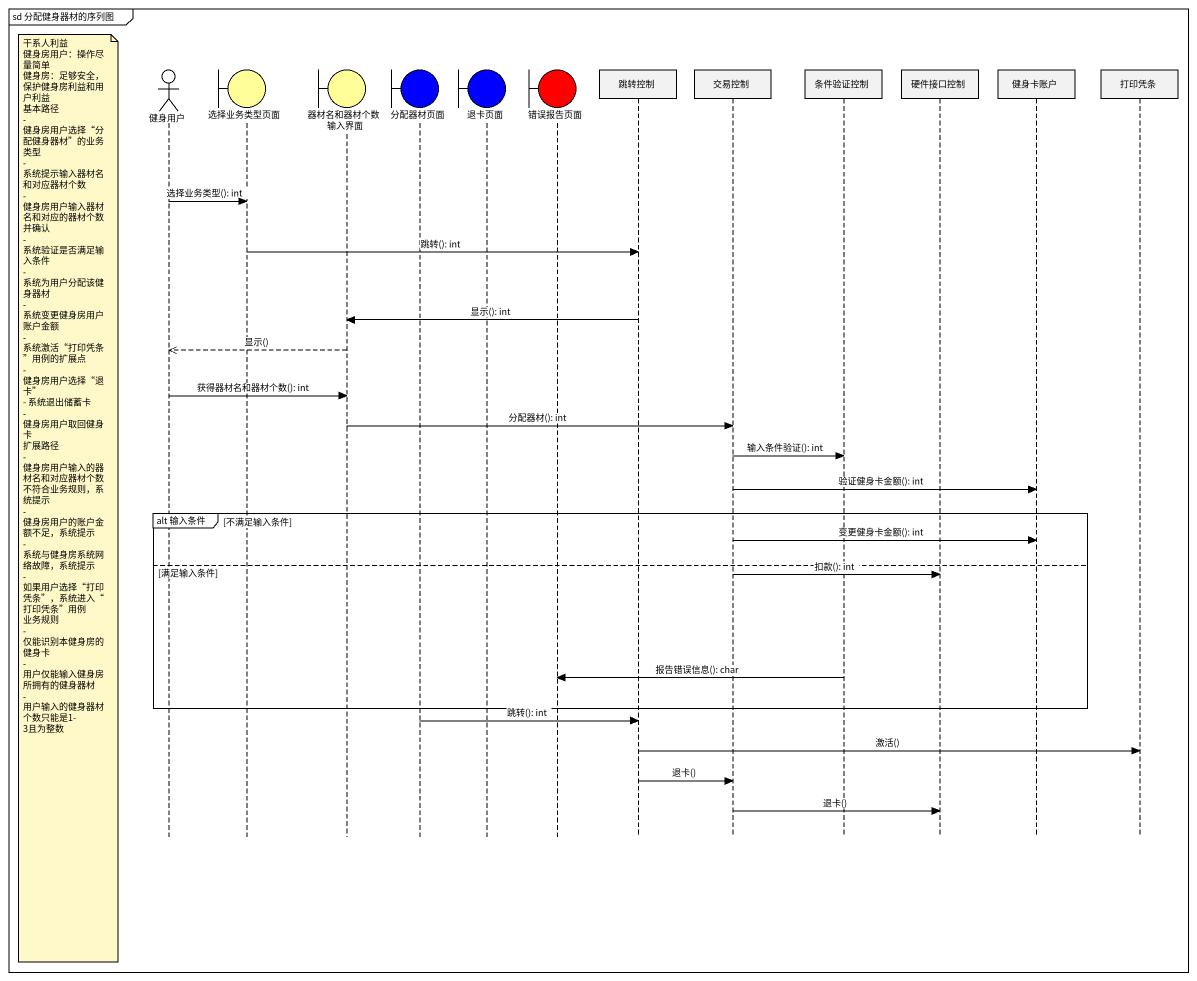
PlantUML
@startuml
mainframe sd 分配健身器材的序列图
hide footbox
actor 健身用户
boundary 选择业务类型页面 #FFFE99
boundary 器材名和器材个数输入界面 #FFFE99
boundary 分配器材页面 #0000FF
boundary 退卡页面 #0000FF
boundary 错误报告页面 #FF0000
participant 跳转控制
participant 交易控制
participant 条件验证控制
participant 硬件接口控制
participant 健身卡账户
participant 打印凭条

健身用户 -> 选择业务类型页面 : 选择业务类型(): int
选择业务类型页面 -> 跳转控制 : 跳转(): int
跳转控制 -> 器材名和器材个数输入界面 : 显示(): int
器材名和器材个数输入界面 -->> 健身用户 : 显示()
健身用户 -> 器材名和器材个数输入界面 : 获得器材名和器材个数(): int
器材名和器材个数输入界面 -> 交易控制 : 分配器材(): int
交易控制 -> 条件验证控制 : 输入条件验证(): int
交易控制 -> 健身卡账户 : 验证健身卡金额(): int
note left of 健身用户
  干系人利益
  健身房用户：操作尽量简单
  健身房：足够安全，保护健身房利益和用户利益
  基本路径
  - 健身房用户选择“分配健身器材”的业务类型
  - 系统提示输入器材名和对应器材个数
  - 健身房用户输入器材名和对应的器材个数并确认
  - 系统验证是否满足输入条件
  - 系统为用户分配该健身器材
  - 系统变更健身房用户账户金额
  - 系统激活“打印凭条”用例的扩展点
  - 健身房用户选择“退卡”
  - 系统退出储蓄卡
  - 健身房用户取回健身卡
  扩展路径
  - 健身房用户输入的器材名和对应器材个数不符合业务规则，系统提示
  - 健身房用户的账户金额不足，系统提示
  - 系统与健身房系统网络故障，系统提示
  - 如果用户选择“打印凭条”，系统进入“打印凭条”用例
  业务规则
  - 仅能识别本健身房的健身卡
  - 用户仅能输入健身房所拥有的健身器材
  - 用户输入的健身器材个数只能是1-3且为整数
end note
group alt 输入条件 [不满足输入条件]
  交易控制 -> 健身卡账户 : 变更健身卡金额(): int
else 满足输入条件
  交易控制 -> 硬件接口控制 : 扣款(): int
  条件验证控制 -> 错误报告页面 : 报告错误信息(): char
end
分配器材页面 -> 跳转控制 : 跳转(): int
跳转控制 -> 打印凭条 : 激活()
跳转控制 -> 交易控制 : 退卡()
交易控制 -> 硬件接口控制 : 退卡()
@enduml
